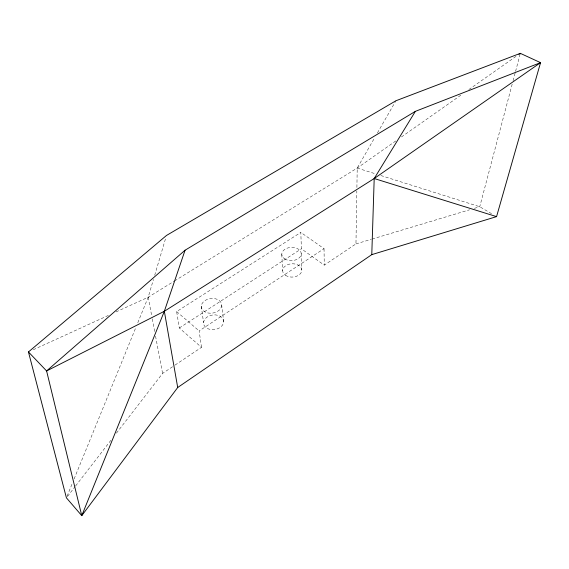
<?xml version="1.0" encoding="UTF-8"?>
<svg xmlns="http://www.w3.org/2000/svg" width="569" height="569" viewBox="0 0 569 569"><rect width="100%" height="100%" fill="white"/><g stroke="black" fill="none" stroke-linecap="round" stroke-linejoin="round"><path stroke-width="0.43" stroke-dasharray="2.85 2.13" d="M175.06 365.056L201.49 347.353L179.313 327.993L176.639 311.584L300.816 232.415L301.392 248.802L324.259 265.133L355.959 243.902L356.841 190.992M356.898 187.464L357.218 168.068L374.807 137.478M512.171 84.198L479.745 206.732L473.806 208.517M513.082 80.77L515.35 72.199M515.578 71.338L520.336 53.344M137.798 322.715L148.189 297.231L153.445 279.464M154.704 275.232L165.977 237.152M67.085 496.196L72.448 483.038M74.126 478.927L136.119 326.826M377.446 132.89L395.903 100.77M67.505 496.431L75.108 486.595M75.649 485.89L110.969 440.2M116.403 433.165L162.585 373.413L174.327 365.547M174.598 280.908L357.218 168.068L396.365 140.536M401.444 136.965L460.89 95.158M468.863 89.546L515.991 56.402M201.49 347.353L199.143 330.923L324.038 248.674L300.816 232.415M179.313 327.993L301.392 248.802M116.04 311.919L148.189 297.231L173.844 281.378M33.272 349.743L109.611 314.856M355.959 243.902L371.216 239.321M372.069 239.065L469.567 209.79M357.218 168.068L375.81 173.936M380.881 175.537L479.745 206.732L491.972 213.93M176.639 311.584L199.143 330.923M148.189 297.231L151.624 315.411M152.279 318.875L154.732 331.862M155.55 336.187L162.585 373.413M201.298 306.186L203.553 322.616M221.732 305.347A10.27 7.333 -7.7 0 1 206.163 312.459A10.27 7.333 -7.7 0 1 206.639 299.671A10.27 7.333 -7.7 0 1 221.732 305.347L223.653 321.798A10.1 7.34 -7.9 0 1 208.354 328.896A10.1 7.34 -7.9 0 1 208.795 316.101A10.1 7.34 -7.9 0 1 223.653 321.798M281.79 254.35L282.672 270.78M301.214 253.546L301.798 269.991M324.038 248.674L324.259 265.133M285.538 275.339A9.573 6.65 -2.5 0 0 301.499 271.882A9.573 6.65 -2.5 0 0 289.671 264.08A9.573 6.65 -2.5 0 0 285.538 275.339M284.699 258.895A9.723 6.636 -2.5 0 0 300.916 255.431A9.723 6.636 -2.5 0 0 288.903 247.657A9.723 6.636 -2.5 0 0 284.699 258.895"/><path stroke-width="0.85" d="M371.777 254.635L374.203 178.524L415.377 111.353L540.55 62.654L496.559 216.625L371.777 254.635L177.706 387.503L81.765 515.656L66.417 497.839L28.45 351.948L166.482 235.459L395.903 100.77L520.336 53.344L540.55 62.654L374.203 178.524L164.341 311.279L46.601 370.945L28.45 351.948M185.06 250.218L46.601 370.945L81.765 515.656L164.341 311.279L185.06 250.218L415.377 111.353M518.885 54.368L520.336 53.344M374.203 178.524L496.559 216.625M164.341 311.279L177.706 387.503"/></g></svg>
